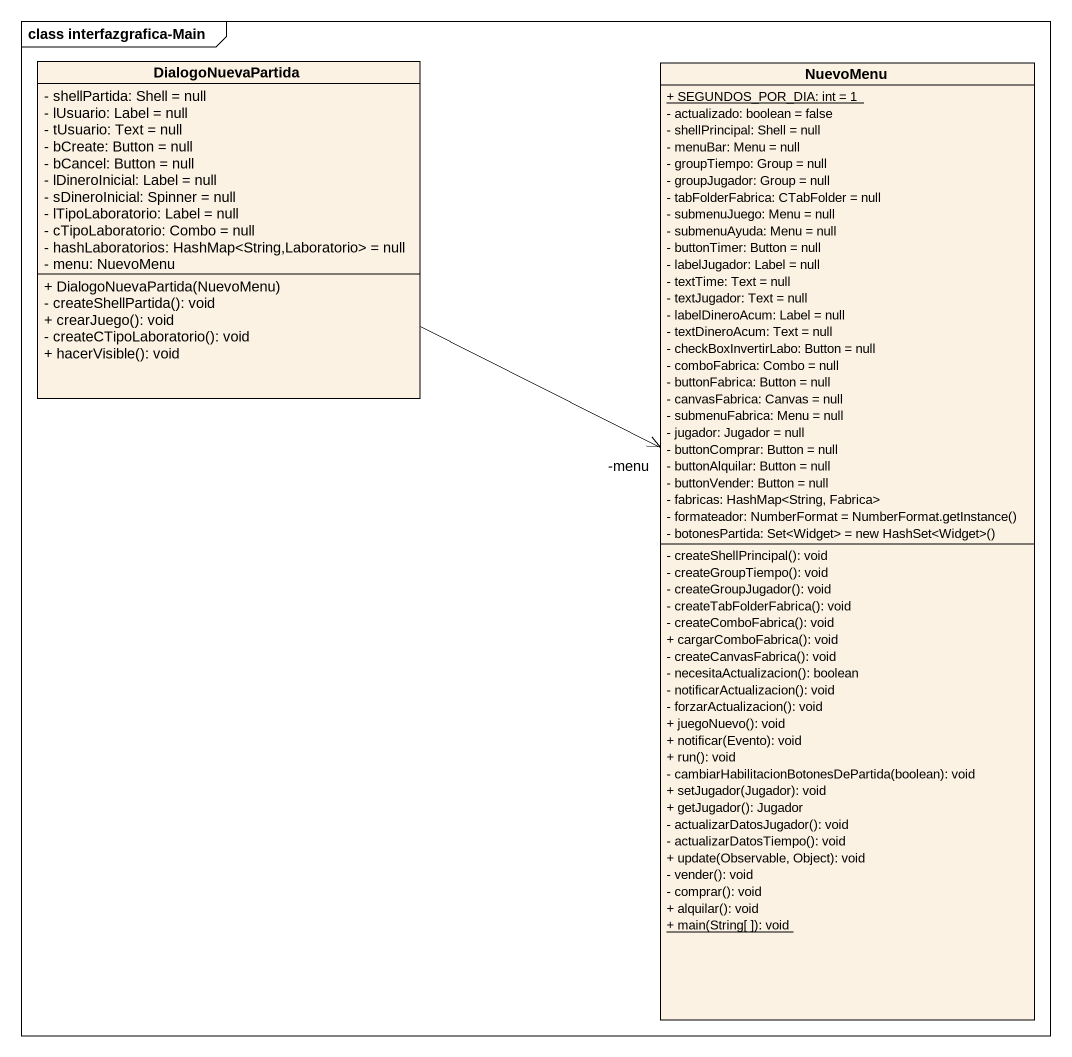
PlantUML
@startuml
mainframe class interfazgrafica-Main
hide circle
hide empty members
skinparam classAttributeIconSize 0
class DialogoNuevaPartida {
  - shellPartida: Shell = null
  - lUsuario: Label = null
  - tUsuario: Text = null
  - bCreate: Button = null
  - bCancel: Button = null
  - lDineroInicial: Label = null
  - sDineroInicial: Spinner = null
  - lTipoLaboratorio: Label = null
  - cTipoLaboratorio: Combo = null
  - hashLaboratorios: HashMap<String,Laboratorio> = null
  - menu: NuevoMenu
  + DialogoNuevaPartida(NuevoMenu)
  - createShellPartida(): void
  + crearJuego(): void
  - createCTipoLaboratorio(): void
  + hacerVisible(): void
}
class NuevoMenu {
  {static} + SEGUNDOS_POR_DIA: int = 1
  - actualizado: boolean = false
  - shellPrincipal: Shell = null
  - menuBar: Menu = null
  - groupTiempo: Group = null
  - groupJugador: Group = null
  - tabFolderFabrica: CTabFolder = null
  - submenuJuego: Menu = null
  - submenuAyuda: Menu = null
  - buttonTimer: Button = null
  - labelJugador: Label = null
  - textTime: Text = null
  - textJugador: Text = null
  - labelDineroAcum: Label = null
  - textDineroAcum: Text = null
  - checkBoxInvertirLabo: Button = null
  - comboFabrica: Combo = null
  - buttonFabrica: Button = null
  - canvasFabrica: Canvas = null
  - submenuFabrica: Menu = null
  - jugador: Jugador = null
  - buttonComprar: Button = null
  - buttonAlquilar: Button = null
  - buttonVender: Button = null
  - fabricas: HashMap<String, Fabrica>
  {field} - formateador: NumberFormat = NumberFormat.getInstance()
  {field} - botonesPartida: Set<Widget> = new HashSet<Widget>()
  - createShellPrincipal(): void
  - createGroupTiempo(): void
  - createGroupJugador(): void
  - createTabFolderFabrica(): void
  - createComboFabrica(): void
  + cargarComboFabrica(): void
  - createCanvasFabrica(): void
  - necesitaActualizacion(): boolean
  - notificarActualizacion(): void
  - forzarActualizacion(): void
  + juegoNuevo(): void
  + notificar(Evento): void
  + run(): void
  - cambiarHabilitacionBotonesDePartida(boolean): void
  + setJugador(Jugador): void
  + getJugador(): Jugador
  - actualizarDatosJugador(): void
  - actualizarDatosTiempo(): void
  + update(Observable, Object): void
  - vender(): void
  - comprar(): void
  + alquilar(): void
  {static} + main(String[ ]): void
}
DialogoNuevaPartida -right-> "-menu" NuevoMenu
@enduml
